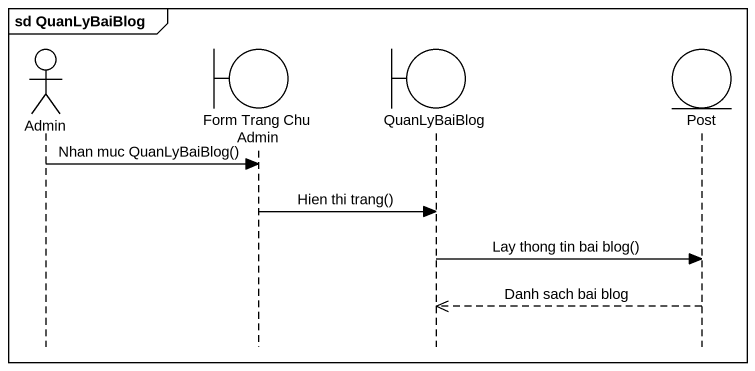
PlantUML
@startuml
mainframe sd QuanLyBaiBlog
hide footbox
actor Admin
boundary "Form Trang Chu Admin" as Form_Trang_Chu_Admin
boundary QuanLyBaiBlog
entity Post

Admin -> Form_Trang_Chu_Admin : Nhan muc QuanLyBaiBlog()
Form_Trang_Chu_Admin -> QuanLyBaiBlog : Hien thi trang()
QuanLyBaiBlog -> Post : Lay thong tin bai blog()
Post -->> QuanLyBaiBlog : Danh sach bai blog
@enduml
